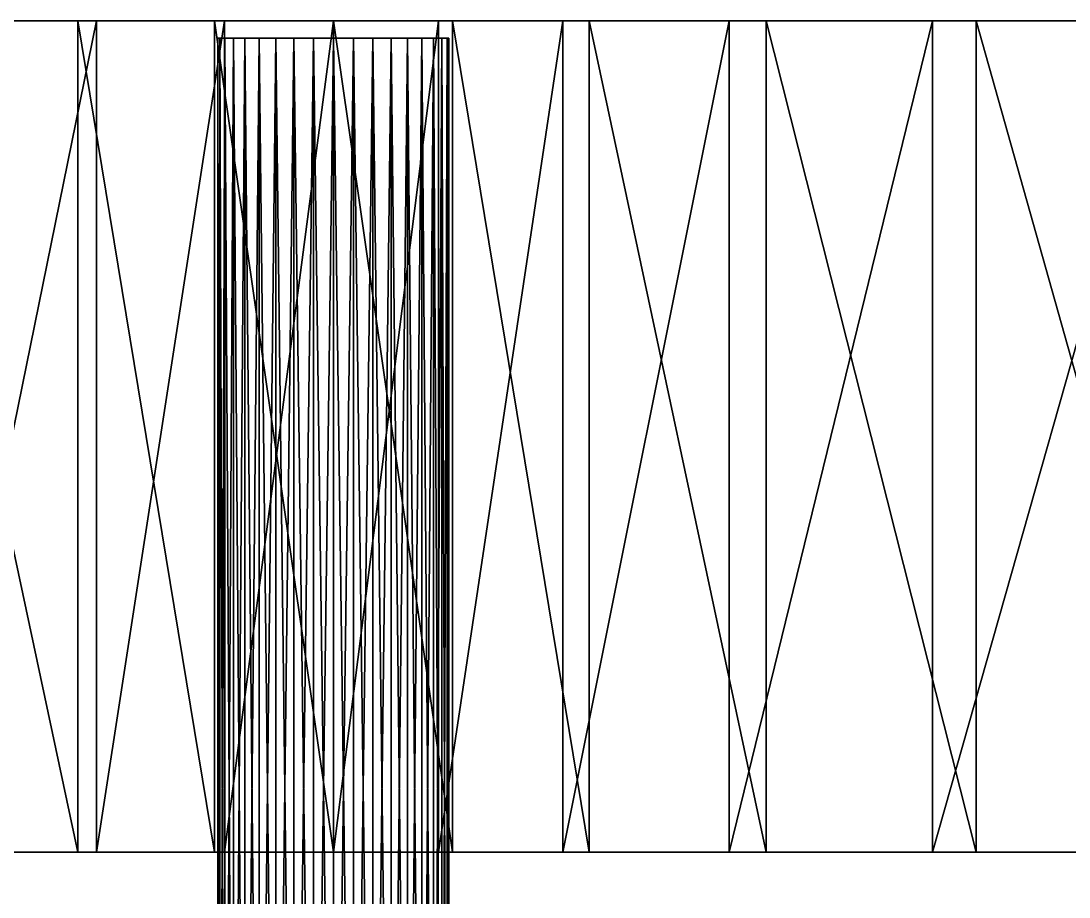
# Model space of a CAD drawing. Header units: metres. Extents: x -1.08 to 1.08, y -0.87 to 1.76.
# Drawn here: x -0.1353 to 0.3186, y 1.3766 to 1.756 of the extents above; entities that cross this region are included whole.
import ezdxf

# ---------------------------------------------------------------- set-up
doc = ezdxf.new("R2010")
doc.units = ezdxf.units.M

msp = doc.modelspace()

# ---------------------------------------------------------------- linework, layer by layer
at = {"layer": 'Cylinder 3'}
for points in [[(0, 1.7486, -0.531), (-0.05, 1.7486, -0.531), (-0.04924, 1.7486, -0.53968)], [(-0.05, 1.7486, -0.531), (-0.04924, 1.7486, -0.53968), (-0.04924, 1.7486, -0.53968)], [(-0.05, 1.7486, -0.531), (-0.05, 1.7486, -0.531), (-0.04924, 1.7486, -0.53968)], [(-0.05, 1.7486, -0.531), (-0.04924, 1.0986, -0.53968), (-0.04924, 1.7486, -0.53968)], [(-0.05, 1.7486, -0.531), (-0.05, 1.0986, -0.531), (-0.04924, 1.0986, -0.53968)], [(0, 1.7486, -0.531), (-0.05, 1.7486, -0.531), (0, 1.7486, -0.531)], [(0, 1.7486, -0.531), (-0.04924, 1.7486, -0.52232), (-0.05, 1.7486, -0.531)], [(-0.04924, 1.7486, -0.52232), (-0.05, 1.7486, -0.531), (-0.05, 1.7486, -0.531)], [(-0.04924, 1.7486, -0.52232), (-0.04924, 1.7486, -0.52232), (-0.05, 1.7486, -0.531)], [(-0.04924, 1.7486, -0.52232), (-0.05, 1.0986, -0.531), (-0.05, 1.7486, -0.531)], [(-0.04924, 1.7486, -0.52232), (-0.04924, 1.0986, -0.52232), (-0.05, 1.0986, -0.531)], [(0, 1.7486, -0.531), (-0.04924, 1.7486, -0.53968), (-0.04699, 1.7486, -0.5481)], [(-0.04924, 1.7486, -0.53968), (-0.04699, 1.7486, -0.5481), (-0.04699, 1.7486, -0.5481)], [(-0.04924, 1.7486, -0.53968), (-0.04924, 1.7486, -0.53968), (-0.04699, 1.7486, -0.5481)], [(-0.04924, 1.7486, -0.53968), (-0.04698, 1.0986, -0.5481), (-0.04699, 1.7486, -0.5481)], [(-0.04924, 1.7486, -0.53968), (-0.04924, 1.0986, -0.53968), (-0.04698, 1.0986, -0.5481)], [(0, 1.7486, -0.531), (-0.04924, 1.7486, -0.53968), (0, 1.7486, -0.531)], [(0, 1.7486, -0.531), (-0.04924, 1.7486, -0.52232), (0, 1.7486, -0.531)], [(0, 1.7486, -0.531), (-0.04699, 1.7486, -0.5139), (-0.04924, 1.7486, -0.52232)], [(-0.04699, 1.7486, -0.5139), (-0.04924, 1.7486, -0.52232), (-0.04924, 1.7486, -0.52232)], [(-0.04699, 1.7486, -0.5139), (-0.04699, 1.7486, -0.5139), (-0.04924, 1.7486, -0.52232)], [(-0.04699, 1.7486, -0.5139), (-0.04924, 1.0986, -0.52232), (-0.04924, 1.7486, -0.52232)], [(-0.04699, 1.7486, -0.5139), (-0.04698, 1.0986, -0.5139), (-0.04924, 1.0986, -0.52232)], [(0, 1.7486, -0.531), (-0.04699, 1.7486, -0.5481), (-0.0433, 1.7486, -0.556)], [(-0.04699, 1.7486, -0.5481), (-0.0433, 1.7486, -0.556), (-0.0433, 1.7486, -0.556)], [(-0.04699, 1.7486, -0.5481), (-0.04699, 1.7486, -0.5481), (-0.0433, 1.7486, -0.556)], [(-0.04699, 1.7486, -0.5481), (-0.0433, 1.0986, -0.556), (-0.0433, 1.7486, -0.556)], [(-0.04699, 1.7486, -0.5481), (-0.04698, 1.0986, -0.5481), (-0.0433, 1.0986, -0.556)], [(0, 1.7486, -0.531), (-0.04699, 1.7486, -0.5481), (0, 1.7486, -0.531)], [(0, 1.7486, -0.531), (-0.04699, 1.7486, -0.5139), (0, 1.7486, -0.531)], [(0, 1.7486, -0.531), (-0.0433, 1.7486, -0.506), (-0.04699, 1.7486, -0.5139)], [(-0.0433, 1.7486, -0.506), (-0.04699, 1.7486, -0.5139), (-0.04699, 1.7486, -0.5139)], [(-0.0433, 1.7486, -0.506), (-0.0433, 1.7486, -0.506), (-0.04699, 1.7486, -0.5139)], [(-0.0433, 1.7486, -0.506), (-0.04698, 1.0986, -0.5139), (-0.04699, 1.7486, -0.5139)], [(-0.0433, 1.7486, -0.506), (-0.0433, 1.0986, -0.506), (-0.04698, 1.0986, -0.5139)], [(0, 1.7486, -0.531), (-0.0433, 1.7486, -0.556), (-0.0383, 1.7486, -0.56314)], [(-0.0433, 1.7486, -0.556), (-0.0383, 1.7486, -0.56314), (-0.0383, 1.7486, -0.56314)], [(-0.0433, 1.7486, -0.556), (-0.0433, 1.7486, -0.556), (-0.0383, 1.7486, -0.56314)], [(-0.0433, 1.7486, -0.556), (-0.0383, 1.0986, -0.56314), (-0.0383, 1.7486, -0.56314)], [(-0.0433, 1.7486, -0.556), (-0.0433, 1.0986, -0.556), (-0.0383, 1.0986, -0.56314)], [(0, 1.7486, -0.531), (-0.0433, 1.7486, -0.556), (0, 1.7486, -0.531)], [(0, 1.7486, -0.531), (-0.0433, 1.7486, -0.506), (0, 1.7486, -0.531)], [(0, 1.7486, -0.531), (-0.0383, 1.7486, -0.49886), (-0.0433, 1.7486, -0.506)], [(-0.0383, 1.7486, -0.49886), (-0.0433, 1.7486, -0.506), (-0.0433, 1.7486, -0.506)], [(-0.0383, 1.7486, -0.49886), (-0.0383, 1.7486, -0.49886), (-0.0433, 1.7486, -0.506)], [(-0.0383, 1.7486, -0.49886), (-0.0433, 1.0986, -0.506), (-0.0433, 1.7486, -0.506)], [(-0.0383, 1.7486, -0.49886), (-0.0383, 1.0986, -0.49886), (-0.0433, 1.0986, -0.506)], [(0, 1.7486, -0.531), (-0.0383, 1.7486, -0.56314), (-0.03214, 1.7486, -0.5693)], [(-0.0383, 1.7486, -0.56314), (-0.03214, 1.7486, -0.5693), (-0.03214, 1.7486, -0.5693)], [(-0.0383, 1.7486, -0.56314), (-0.0383, 1.7486, -0.56314), (-0.03214, 1.7486, -0.5693)], [(-0.0383, 1.7486, -0.56314), (-0.03214, 1.0986, -0.5693), (-0.03214, 1.7486, -0.5693)], [(-0.0383, 1.7486, -0.56314), (-0.0383, 1.0986, -0.56314), (-0.03214, 1.0986, -0.5693)], [(0, 1.7486, -0.531), (-0.0383, 1.7486, -0.56314), (0, 1.7486, -0.531)], [(0, 1.7486, -0.531), (-0.0383, 1.7486, -0.49886), (0, 1.7486, -0.531)], [(0, 1.7486, -0.531), (-0.03214, 1.7486, -0.4927), (-0.0383, 1.7486, -0.49886)], [(-0.03214, 1.7486, -0.4927), (-0.0383, 1.7486, -0.49886), (-0.0383, 1.7486, -0.49886)], [(-0.03214, 1.7486, -0.4927), (-0.03214, 1.7486, -0.4927), (-0.0383, 1.7486, -0.49886)], [(-0.03214, 1.7486, -0.4927), (-0.0383, 1.0986, -0.49886), (-0.0383, 1.7486, -0.49886)], [(-0.03214, 1.7486, -0.4927), (-0.03214, 1.0986, -0.4927), (-0.0383, 1.0986, -0.49886)], [(0, 1.7486, -0.531), (-0.03214, 1.7486, -0.5693), (-0.025, 1.7486, -0.5743)], [(-0.03214, 1.7486, -0.5693), (-0.025, 1.7486, -0.5743), (-0.025, 1.7486, -0.5743)], [(-0.03214, 1.7486, -0.5693), (-0.03214, 1.7486, -0.5693), (-0.025, 1.7486, -0.5743)], [(-0.03214, 1.7486, -0.5693), (-0.025, 1.0986, -0.5743), (-0.025, 1.7486, -0.5743)], [(-0.03214, 1.7486, -0.5693), (-0.03214, 1.0986, -0.5693), (-0.025, 1.0986, -0.5743)], [(0, 1.7486, -0.531), (-0.03214, 1.7486, -0.5693), (0, 1.7486, -0.531)], [(0, 1.7486, -0.531), (-0.03214, 1.7486, -0.4927), (0, 1.7486, -0.531)], [(0, 1.7486, -0.531), (-0.025, 1.7486, -0.4877), (-0.03214, 1.7486, -0.4927)], [(-0.025, 1.7486, -0.4877), (-0.03214, 1.7486, -0.4927), (-0.03214, 1.7486, -0.4927)], [(-0.025, 1.7486, -0.4877), (-0.025, 1.7486, -0.4877), (-0.03214, 1.7486, -0.4927)], [(-0.025, 1.7486, -0.4877), (-0.03214, 1.0986, -0.4927), (-0.03214, 1.7486, -0.4927)], [(-0.025, 1.7486, -0.4877), (-0.025, 1.0986, -0.4877), (-0.03214, 1.0986, -0.4927)], [(0, 1.7486, -0.531), (-0.025, 1.7486, -0.5743), (-0.0171, 1.7486, -0.57798)], [(-0.025, 1.7486, -0.5743), (-0.0171, 1.7486, -0.57798), (-0.0171, 1.7486, -0.57798)], [(-0.025, 1.7486, -0.5743), (-0.025, 1.7486, -0.5743), (-0.0171, 1.7486, -0.57798)], [(-0.025, 1.7486, -0.5743), (-0.0171, 1.0986, -0.57798), (-0.0171, 1.7486, -0.57798)], [(-0.025, 1.7486, -0.5743), (-0.025, 1.0986, -0.5743), (-0.0171, 1.0986, -0.57798)], [(0, 1.7486, -0.531), (-0.025, 1.7486, -0.5743), (0, 1.7486, -0.531)], [(0, 1.7486, -0.531), (-0.025, 1.7486, -0.4877), (0, 1.7486, -0.531)], [(0, 1.7486, -0.531), (-0.0171, 1.7486, -0.48402), (-0.025, 1.7486, -0.4877)], [(-0.0171, 1.7486, -0.48402), (-0.025, 1.7486, -0.4877), (-0.025, 1.7486, -0.4877)], [(-0.0171, 1.7486, -0.48402), (-0.0171, 1.7486, -0.48402), (-0.025, 1.7486, -0.4877)], [(-0.0171, 1.7486, -0.48402), (-0.025, 1.0986, -0.4877), (-0.025, 1.7486, -0.4877)], [(-0.0171, 1.7486, -0.48402), (-0.0171, 1.0986, -0.48402), (-0.025, 1.0986, -0.4877)], [(0, 1.7486, -0.531), (-0.0171, 1.7486, -0.57798), (-0.00868, 1.7486, -0.58024)], [(-0.0171, 1.7486, -0.57798), (-0.00868, 1.7486, -0.58024), (-0.00868, 1.7486, -0.58024)], [(-0.0171, 1.7486, -0.57798), (-0.0171, 1.7486, -0.57798), (-0.00868, 1.7486, -0.58024)], [(-0.0171, 1.7486, -0.57798), (-0.00868, 1.0986, -0.58024), (-0.00868, 1.7486, -0.58024)], [(-0.0171, 1.7486, -0.57798), (-0.0171, 1.0986, -0.57798), (-0.00868, 1.0986, -0.58024)], [(0, 1.7486, -0.531), (-0.0171, 1.7486, -0.57798), (0, 1.7486, -0.531)], [(0, 1.7486, -0.531), (-0.0171, 1.7486, -0.48402), (0, 1.7486, -0.531)], [(0, 1.7486, -0.531), (-0.00868, 1.7486, -0.48176), (-0.0171, 1.7486, -0.48402)], [(-0.00868, 1.7486, -0.48176), (-0.0171, 1.7486, -0.48402), (-0.0171, 1.7486, -0.48402)], [(-0.00868, 1.7486, -0.48176), (-0.00868, 1.7486, -0.48176), (-0.0171, 1.7486, -0.48402)], [(-0.00868, 1.7486, -0.48176), (-0.0171, 1.0986, -0.48402), (-0.0171, 1.7486, -0.48402)], [(-0.00868, 1.7486, -0.48176), (-0.00868, 1.0986, -0.48176), (-0.0171, 1.0986, -0.48402)], [(0, 1.7486, -0.531), (-0.00868, 1.7486, -0.58024), (0, 1.7486, -0.581)], [(-0.00868, 1.7486, -0.58024), (0, 1.7486, -0.581), (0, 1.7486, -0.581)], [(-0.00868, 1.7486, -0.58024), (-0.00868, 1.7486, -0.58024), (0, 1.7486, -0.581)], [(-0.00868, 1.7486, -0.58024), (0, 1.0986, -0.581), (0, 1.7486, -0.581)], [(-0.00868, 1.7486, -0.58024), (-0.00868, 1.0986, -0.58024), (0, 1.0986, -0.581)], [(0, 1.7486, -0.531), (-0.00868, 1.7486, -0.58024), (0, 1.7486, -0.531)], [(0, 1.7486, -0.531), (-0.00868, 1.7486, -0.48176), (0, 1.7486, -0.531)], [(0, 1.7486, -0.531), (0, 1.7486, -0.481), (-0.00868, 1.7486, -0.48176)], [(0, 1.7486, -0.481), (-0.00868, 1.7486, -0.48176), (-0.00868, 1.7486, -0.48176)], [(0, 1.7486, -0.481), (0, 1.7486, -0.481), (-0.00868, 1.7486, -0.48176)], [(0, 1.7486, -0.481), (-0.00868, 1.0986, -0.48176), (-0.00868, 1.7486, -0.48176)], [(0, 1.7486, -0.481), (0, 1.0986, -0.481), (-0.00868, 1.0986, -0.48176)], [(0, 1.7486, -0.531), (0, 1.7486, -0.581), (0, 1.7486, -0.531)], [(0, 1.7486, -0.531), (0, 1.7486, -0.481), (0, 1.7486, -0.531)], [(0, 1.7486, -0.531), (0.00868, 1.7486, -0.48176), (0, 1.7486, -0.481)], [(0.00868, 1.7486, -0.48176), (0, 1.7486, -0.481), (0, 1.7486, -0.481)], [(0.00868, 1.7486, -0.48176), (0.00868, 1.7486, -0.48176), (0, 1.7486, -0.481)], [(0.00868, 1.7486, -0.48176), (0, 1.0986, -0.481), (0, 1.7486, -0.481)], [(0.00868, 1.7486, -0.48176), (0.00868, 1.0986, -0.48176), (0, 1.0986, -0.481)], [(0, 1.7486, -0.531), (0.00868, 1.7486, -0.48176), (0, 1.7486, -0.531)], [(0, 1.7486, -0.531), (0.0171, 1.7486, -0.48402), (0.00868, 1.7486, -0.48176)], [(0, 1.7486, -0.531), (0.0171, 1.7486, -0.48402), (0, 1.7486, -0.531)], [(0, 1.7486, -0.531), (0.025, 1.7486, -0.4877), (0.0171, 1.7486, -0.48402)], [(0, 1.7486, -0.531), (0.025, 1.7486, -0.4877), (0, 1.7486, -0.531)], [(0, 1.7486, -0.531), (0.03214, 1.7486, -0.4927), (0.025, 1.7486, -0.4877)], [(0, 1.7486, -0.531), (0.03214, 1.7486, -0.4927), (0, 1.7486, -0.531)], [(0, 1.7486, -0.531), (0.0383, 1.7486, -0.49886), (0.03214, 1.7486, -0.4927)], [(0, 1.7486, -0.531), (0.0383, 1.7486, -0.49886), (0, 1.7486, -0.531)], [(0, 1.7486, -0.531), (0.0433, 1.7486, -0.506), (0.0383, 1.7486, -0.49886)], [(0, 1.7486, -0.531), (0.0433, 1.7486, -0.506), (0, 1.7486, -0.531)], [(0, 1.7486, -0.531), (0.04698, 1.7486, -0.5139), (0.0433, 1.7486, -0.506)], [(0, 1.7486, -0.531), (0.04698, 1.7486, -0.5139), (0, 1.7486, -0.531)], [(0, 1.7486, -0.531), (0.04924, 1.7486, -0.52232), (0.04698, 1.7486, -0.5139)], [(0, 1.7486, -0.531), (0.04924, 1.7486, -0.52232), (0, 1.7486, -0.531)], [(0, 1.7486, -0.531), (0.05, 1.7486, -0.531), (0.04924, 1.7486, -0.52232)], [(0, 1.7486, -0.531), (0.05, 1.7486, -0.531), (0, 1.7486, -0.531)], [(0, 1.7486, -0.531), (0.04924, 1.7486, -0.53968), (0.05, 1.7486, -0.531)], [(0, 1.7486, -0.531), (0.04924, 1.7486, -0.53968), (0, 1.7486, -0.531)], [(0, 1.7486, -0.531), (0.04698, 1.7486, -0.5481), (0.04924, 1.7486, -0.53968)], [(0, 1.7486, -0.531), (0.04698, 1.7486, -0.5481), (0, 1.7486, -0.531)], [(0, 1.7486, -0.531), (0.0433, 1.7486, -0.556), (0.04698, 1.7486, -0.5481)], [(0, 1.7486, -0.531), (0.0433, 1.7486, -0.556), (0, 1.7486, -0.531)], [(0, 1.7486, -0.531), (0.0383, 1.7486, -0.56314), (0.0433, 1.7486, -0.556)], [(0, 1.7486, -0.531), (0.0383, 1.7486, -0.56314), (0, 1.7486, -0.531)], [(0, 1.7486, -0.531), (0.03214, 1.7486, -0.5693), (0.0383, 1.7486, -0.56314)], [(0, 1.7486, -0.531), (0.03214, 1.7486, -0.5693), (0, 1.7486, -0.531)], [(0, 1.7486, -0.531), (0.025, 1.7486, -0.5743), (0.03214, 1.7486, -0.5693)], [(0, 1.7486, -0.531), (0.025, 1.7486, -0.5743), (0, 1.7486, -0.531)], [(0, 1.7486, -0.531), (0.0171, 1.7486, -0.57798), (0.025, 1.7486, -0.5743)], [(0, 1.7486, -0.531), (0.0171, 1.7486, -0.57798), (0, 1.7486, -0.531)], [(0, 1.7486, -0.531), (0.00868, 1.7486, -0.58024), (0.0171, 1.7486, -0.57798)], [(0, 1.7486, -0.531), (0.00868, 1.7486, -0.58024), (0, 1.7486, -0.531)], [(0, 1.7486, -0.531), (0, 1.7486, -0.581), (0.00868, 1.7486, -0.58024)], [(0, 1.7486, -0.581), (0.00868, 1.7486, -0.58024), (0.00868, 1.7486, -0.58024)], [(0, 1.7486, -0.581), (0, 1.7486, -0.581), (0.00868, 1.7486, -0.58024)], [(0, 1.7486, -0.581), (0.00868, 1.0986, -0.58024), (0.00868, 1.7486, -0.58024)], [(0, 1.7486, -0.581), (0, 1.0986, -0.581), (0.00868, 1.0986, -0.58024)], [(0.0171, 1.7486, -0.48402), (0.00868, 1.7486, -0.48176), (0.00868, 1.7486, -0.48176)], [(0.0171, 1.7486, -0.48402), (0.0171, 1.7486, -0.48402), (0.00868, 1.7486, -0.48176)], [(0.0171, 1.7486, -0.48402), (0.00868, 1.0986, -0.48176), (0.00868, 1.7486, -0.48176)], [(0.0171, 1.7486, -0.48402), (0.0171, 1.0986, -0.48402), (0.00868, 1.0986, -0.48176)], [(0.00868, 1.7486, -0.58024), (0.0171, 1.7486, -0.57798), (0.0171, 1.7486, -0.57798)], [(0.00868, 1.7486, -0.58024), (0.00868, 1.7486, -0.58024), (0.0171, 1.7486, -0.57798)], [(0.00868, 1.7486, -0.58024), (0.0171, 1.0986, -0.57798), (0.0171, 1.7486, -0.57798)], [(0.00868, 1.7486, -0.58024), (0.00868, 1.0986, -0.58024), (0.0171, 1.0986, -0.57798)], [(0.025, 1.7486, -0.4877), (0.0171, 1.7486, -0.48402), (0.0171, 1.7486, -0.48402)], [(0.025, 1.7486, -0.4877), (0.025, 1.7486, -0.4877), (0.0171, 1.7486, -0.48402)], [(0.025, 1.7486, -0.4877), (0.0171, 1.0986, -0.48402), (0.0171, 1.7486, -0.48402)], [(0.025, 1.7486, -0.4877), (0.025, 1.0986, -0.4877), (0.0171, 1.0986, -0.48402)], [(0.0171, 1.7486, -0.57798), (0.025, 1.7486, -0.5743), (0.025, 1.7486, -0.5743)], [(0.0171, 1.7486, -0.57798), (0.0171, 1.7486, -0.57798), (0.025, 1.7486, -0.5743)], [(0.0171, 1.7486, -0.57798), (0.025, 1.0986, -0.5743), (0.025, 1.7486, -0.5743)], [(0.0171, 1.7486, -0.57798), (0.0171, 1.0986, -0.57798), (0.025, 1.0986, -0.5743)], [(0.03214, 1.7486, -0.4927), (0.025, 1.7486, -0.4877), (0.025, 1.7486, -0.4877)], [(0.03214, 1.7486, -0.4927), (0.03214, 1.7486, -0.4927), (0.025, 1.7486, -0.4877)], [(0.03214, 1.7486, -0.4927), (0.025, 1.0986, -0.4877), (0.025, 1.7486, -0.4877)], [(0.03214, 1.7486, -0.4927), (0.03214, 1.0986, -0.4927), (0.025, 1.0986, -0.4877)], [(0.025, 1.7486, -0.5743), (0.03214, 1.7486, -0.5693), (0.03214, 1.7486, -0.5693)], [(0.025, 1.7486, -0.5743), (0.025, 1.7486, -0.5743), (0.03214, 1.7486, -0.5693)], [(0.025, 1.7486, -0.5743), (0.03214, 1.0986, -0.5693), (0.03214, 1.7486, -0.5693)], [(0.025, 1.7486, -0.5743), (0.025, 1.0986, -0.5743), (0.03214, 1.0986, -0.5693)], [(0.0383, 1.7486, -0.49886), (0.03214, 1.7486, -0.4927), (0.03214, 1.7486, -0.4927)], [(0.0383, 1.7486, -0.49886), (0.0383, 1.7486, -0.49886), (0.03214, 1.7486, -0.4927)], [(0.0383, 1.7486, -0.49886), (0.03214, 1.0986, -0.4927), (0.03214, 1.7486, -0.4927)], [(0.0383, 1.7486, -0.49886), (0.0383, 1.0986, -0.49886), (0.03214, 1.0986, -0.4927)], [(0.03214, 1.7486, -0.5693), (0.0383, 1.7486, -0.56314), (0.0383, 1.7486, -0.56314)], [(0.03214, 1.7486, -0.5693), (0.03214, 1.7486, -0.5693), (0.0383, 1.7486, -0.56314)], [(0.03214, 1.7486, -0.5693), (0.0383, 1.0986, -0.56314), (0.0383, 1.7486, -0.56314)], [(0.03214, 1.7486, -0.5693), (0.03214, 1.0986, -0.5693), (0.0383, 1.0986, -0.56314)], [(0.0433, 1.7486, -0.506), (0.0383, 1.7486, -0.49886), (0.0383, 1.7486, -0.49886)], [(0.0433, 1.7486, -0.506), (0.0433, 1.7486, -0.506), (0.0383, 1.7486, -0.49886)], [(0.0433, 1.7486, -0.506), (0.0383, 1.0986, -0.49886), (0.0383, 1.7486, -0.49886)], [(0.0433, 1.7486, -0.506), (0.0433, 1.0986, -0.506), (0.0383, 1.0986, -0.49886)], [(0.0383, 1.7486, -0.56314), (0.0433, 1.7486, -0.556), (0.0433, 1.7486, -0.556)], [(0.0383, 1.7486, -0.56314), (0.0383, 1.7486, -0.56314), (0.0433, 1.7486, -0.556)], [(0.0383, 1.7486, -0.56314), (0.0433, 1.0986, -0.556), (0.0433, 1.7486, -0.556)], [(0.0383, 1.7486, -0.56314), (0.0383, 1.0986, -0.56314), (0.0433, 1.0986, -0.556)], [(0.04698, 1.7486, -0.5139), (0.0433, 1.7486, -0.506), (0.0433, 1.7486, -0.506)], [(0.04698, 1.7486, -0.5139), (0.04698, 1.7486, -0.5139), (0.0433, 1.7486, -0.506)], [(0.04698, 1.7486, -0.5139), (0.0433, 1.0986, -0.506), (0.0433, 1.7486, -0.506)], [(0.04698, 1.7486, -0.5139), (0.04698, 1.0986, -0.5139), (0.0433, 1.0986, -0.506)], [(0.0433, 1.7486, -0.556), (0.04698, 1.7486, -0.5481), (0.04698, 1.7486, -0.5481)], [(0.0433, 1.7486, -0.556), (0.0433, 1.7486, -0.556), (0.04698, 1.7486, -0.5481)], [(0.0433, 1.7486, -0.556), (0.04698, 1.0986, -0.5481), (0.04698, 1.7486, -0.5481)], [(0.0433, 1.7486, -0.556), (0.0433, 1.0986, -0.556), (0.04698, 1.0986, -0.5481)], [(0.04924, 1.7486, -0.52232), (0.04698, 1.7486, -0.5139), (0.04698, 1.7486, -0.5139)], [(0.04924, 1.7486, -0.52232), (0.04924, 1.7486, -0.52232), (0.04698, 1.7486, -0.5139)], [(0.04924, 1.7486, -0.52232), (0.04698, 1.0986, -0.5139), (0.04698, 1.7486, -0.5139)], [(0.04924, 1.7486, -0.52232), (0.04924, 1.0986, -0.52232), (0.04698, 1.0986, -0.5139)], [(0.04698, 1.7486, -0.5481), (0.04924, 1.7486, -0.53968), (0.04924, 1.7486, -0.53968)], [(0.04698, 1.7486, -0.5481), (0.04698, 1.7486, -0.5481), (0.04924, 1.7486, -0.53968)], [(0.04698, 1.7486, -0.5481), (0.04924, 1.0986, -0.53968), (0.04924, 1.7486, -0.53968)], [(0.04698, 1.7486, -0.5481), (0.04698, 1.0986, -0.5481), (0.04924, 1.0986, -0.53968)], [(0.05, 1.7486, -0.531), (0.04924, 1.7486, -0.52232), (0.04924, 1.7486, -0.52232)], [(0.05, 1.7486, -0.531), (0.05, 1.7486, -0.531), (0.04924, 1.7486, -0.52232)], [(0.05, 1.7486, -0.531), (0.04924, 1.0986, -0.52232), (0.04924, 1.7486, -0.52232)], [(0.05, 1.7486, -0.531), (0.05, 1.0986, -0.531), (0.04924, 1.0986, -0.52232)], [(0.04924, 1.7486, -0.53968), (0.05, 1.7486, -0.531), (0.05, 1.7486, -0.531)], [(0.04924, 1.7486, -0.53968), (0.04924, 1.7486, -0.53968), (0.05, 1.7486, -0.531)], [(0.04924, 1.7486, -0.53968), (0.05, 1.0986, -0.531), (0.05, 1.7486, -0.531)], [(0.04924, 1.7486, -0.53968), (0.04924, 1.0986, -0.53968), (0.05, 1.0986, -0.531)]]:
    msp.add_3dface(points, dxfattribs=at)
at = {"layer": 'Prism'}
for points in [[(-0.11074, 1.39601, -0.40239), (-0.1875, 1.75601, -0.306), (-0.1875, 1.39601, -0.306)], [(-0.11074, 1.39601, -0.40239), (-0.11074, 1.75601, -0.40239), (-0.1875, 1.75601, -0.306)], [(-0.1875, 1.75601, -0.306), (-0.10258, 1.75601, -0.37075), (-0.17589, 1.75601, -0.27683)], [(-0.1875, 1.75601, -0.306), (-0.11074, 1.75601, -0.40239), (-0.10258, 1.75601, -0.37075)], [(-0.17589, 1.39601, -0.27683), (-0.10258, 1.75601, -0.37075), (-0.10258, 1.39601, -0.37075)], [(-0.17589, 1.39601, -0.27683), (-0.17589, 1.75601, -0.27683), (-0.10258, 1.75601, -0.37075)], [(-0.05156, 1.39601, -0.48647), (-0.11074, 1.75601, -0.40239), (-0.11074, 1.39601, -0.40239)], [(-0.05156, 1.39601, -0.48647), (-0.05156, 1.75601, -0.48647), (-0.11074, 1.75601, -0.40239)], [(-0.04721, 1.75601, -0.45209), (-0.11074, 1.75601, -0.40239), (-0.05156, 1.75601, -0.48647)], [(-0.10258, 1.75601, -0.37075), (-0.11074, 1.75601, -0.40239), (-0.04721, 1.75601, -0.45209)], [(-0.10258, 1.39601, -0.37075), (-0.04721, 1.75601, -0.45209), (-0.04721, 1.39601, -0.45209)], [(-0.10258, 1.39601, -0.37075), (-0.10258, 1.75601, -0.37075), (-0.04721, 1.75601, -0.45209)], [(0, 1.39601, -0.5685), (-0.05156, 1.75601, -0.48647), (-0.05156, 1.39601, -0.48647)], [(0, 1.39601, -0.5685), (0, 1.75601, -0.5685), (-0.05156, 1.75601, -0.48647)], [(-0.05156, 1.75601, -0.48647), (0, 1.75601, -0.531), (-0.04721, 1.75601, -0.45209)], [(0, 1.75601, -0.531), (-0.05156, 1.75601, -0.48647), (0, 1.75601, -0.5685)], [(-0.04721, 1.39601, -0.45209), (0, 1.75601, -0.531), (0, 1.39601, -0.531)], [(-0.04721, 1.39601, -0.45209), (-0.04721, 1.75601, -0.45209), (0, 1.75601, -0.531)], [(0.05156, 1.39601, -0.48647), (0, 1.75601, -0.5685), (0, 1.39601, -0.5685)], [(0.05156, 1.39601, -0.48647), (0.05156, 1.75601, -0.48647), (0, 1.75601, -0.5685)], [(0, 1.39601, -0.531), (0.04553, 1.75601, -0.45146), (0.04553, 1.39601, -0.45146)], [(0, 1.39601, -0.531), (0, 1.75601, -0.531), (0.04553, 1.75601, -0.45146)], [(0, 1.75601, -0.5685), (0.05156, 1.75601, -0.48647), (0, 1.75601, -0.531)], [(0.05156, 1.75601, -0.48647), (0.04553, 1.75601, -0.45146), (0, 1.75601, -0.531)], [(0.04553, 1.39601, -0.45146), (0.09942, 1.75601, -0.36956), (0.09942, 1.39601, -0.36956)], [(0.04553, 1.39601, -0.45146), (0.04553, 1.75601, -0.45146), (0.09942, 1.75601, -0.36956)], [(0.04553, 1.75601, -0.45146), (0.05156, 1.75601, -0.48647), (0.11074, 1.75601, -0.40239)], [(0.09942, 1.75601, -0.36956), (0.04553, 1.75601, -0.45146), (0.11074, 1.75601, -0.40239)], [(0.11074, 1.39601, -0.40239), (0.05156, 1.75601, -0.48647), (0.05156, 1.39601, -0.48647)], [(0.11074, 1.39601, -0.40239), (0.11074, 1.75601, -0.40239), (0.05156, 1.75601, -0.48647)], [(0.09942, 1.39601, -0.36956), (0.1714, 1.75601, -0.27515), (0.1714, 1.39601, -0.27515)], [(0.09942, 1.39601, -0.36956), (0.09942, 1.75601, -0.36956), (0.1714, 1.75601, -0.27515)], [(0.1714, 1.75601, -0.27515), (0.09942, 1.75601, -0.36956), (0.1875, 1.75601, -0.306)], [(0.11074, 1.75601, -0.40239), (0.1875, 1.75601, -0.306), (0.09942, 1.75601, -0.36956)], [(0.1875, 1.39601, -0.306), (0.11074, 1.75601, -0.40239), (0.11074, 1.39601, -0.40239)], [(0.1875, 1.39601, -0.306), (0.1875, 1.75601, -0.306), (0.11074, 1.75601, -0.40239)], [(0.1714, 1.39601, -0.27515), (0.25946, 1.75601, -0.17991), (0.25946, 1.39601, -0.17991)], [(0.1714, 1.39601, -0.27515), (0.1714, 1.75601, -0.27515), (0.25946, 1.75601, -0.17991)], [(0.1714, 1.75601, -0.27515), (0.27832, 1.75601, -0.20961), (0.25946, 1.75601, -0.17991)], [(0.27832, 1.75601, -0.20961), (0.1714, 1.75601, -0.27515), (0.1875, 1.75601, -0.306)], [(0.27832, 1.39601, -0.20961), (0.1875, 1.75601, -0.306), (0.1875, 1.39601, -0.306)], [(0.27832, 1.39601, -0.20961), (0.27832, 1.75601, -0.20961), (0.1875, 1.75601, -0.306)], [(0.25946, 1.39601, -0.17991), (0.36158, 1.75601, -0.09551), (0.36158, 1.39601, -0.09551)], [(0.25946, 1.39601, -0.17991), (0.25946, 1.75601, -0.17991), (0.36158, 1.75601, -0.09551)], [(0.37969, 1.75601, -0.12553), (0.25946, 1.75601, -0.17991), (0.27832, 1.75601, -0.20961)], [(0.36158, 1.75601, -0.09551), (0.25946, 1.75601, -0.17991), (0.37969, 1.75601, -0.12553)], [(0.37969, 1.39601, -0.12553), (0.27832, 1.75601, -0.20961), (0.27832, 1.39601, -0.20961)], [(0.37969, 1.39601, -0.12553), (0.37969, 1.75601, -0.12553), (0.27832, 1.75601, -0.20961)], [(-0.17589, 1.39601, -0.27683), (-0.10258, 1.39601, -0.37075), (-0.1875, 1.39601, -0.306)], [(-0.11074, 1.39601, -0.40239), (-0.1875, 1.39601, -0.306), (-0.10258, 1.39601, -0.37075)], [(-0.04721, 1.39601, -0.45209), (-0.05156, 1.39601, -0.48647), (-0.11074, 1.39601, -0.40239)], [(-0.10258, 1.39601, -0.37075), (-0.04721, 1.39601, -0.45209), (-0.11074, 1.39601, -0.40239)], [(0, 1.39601, -0.5685), (-0.05156, 1.39601, -0.48647), (0, 1.39601, -0.531)], [(-0.05156, 1.39601, -0.48647), (-0.04721, 1.39601, -0.45209), (0, 1.39601, -0.531)], [(0.05156, 1.39601, -0.48647), (0, 1.39601, -0.531), (0.04553, 1.39601, -0.45146)], [(0, 1.39601, -0.531), (0.05156, 1.39601, -0.48647), (0, 1.39601, -0.5685)], [(0.04553, 1.39601, -0.45146), (0.11074, 1.39601, -0.40239), (0.05156, 1.39601, -0.48647)], [(0.09942, 1.39601, -0.36956), (0.11074, 1.39601, -0.40239), (0.04553, 1.39601, -0.45146)], [(0.1875, 1.39601, -0.306), (0.09942, 1.39601, -0.36956), (0.1714, 1.39601, -0.27515)], [(0.1875, 1.39601, -0.306), (0.11074, 1.39601, -0.40239), (0.09942, 1.39601, -0.36956)], [(0.25946, 1.39601, -0.17991), (0.27832, 1.39601, -0.20961), (0.1714, 1.39601, -0.27515)], [(0.1875, 1.39601, -0.306), (0.1714, 1.39601, -0.27515), (0.27832, 1.39601, -0.20961)], [(0.25946, 1.39601, -0.17991), (0.37969, 1.39601, -0.12553), (0.27832, 1.39601, -0.20961)], [(0.36158, 1.39601, -0.09551), (0.37969, 1.39601, -0.12553), (0.25946, 1.39601, -0.17991)]]:
    msp.add_3dface(points, dxfattribs=at)

doc.saveas('drawing.dxf')
